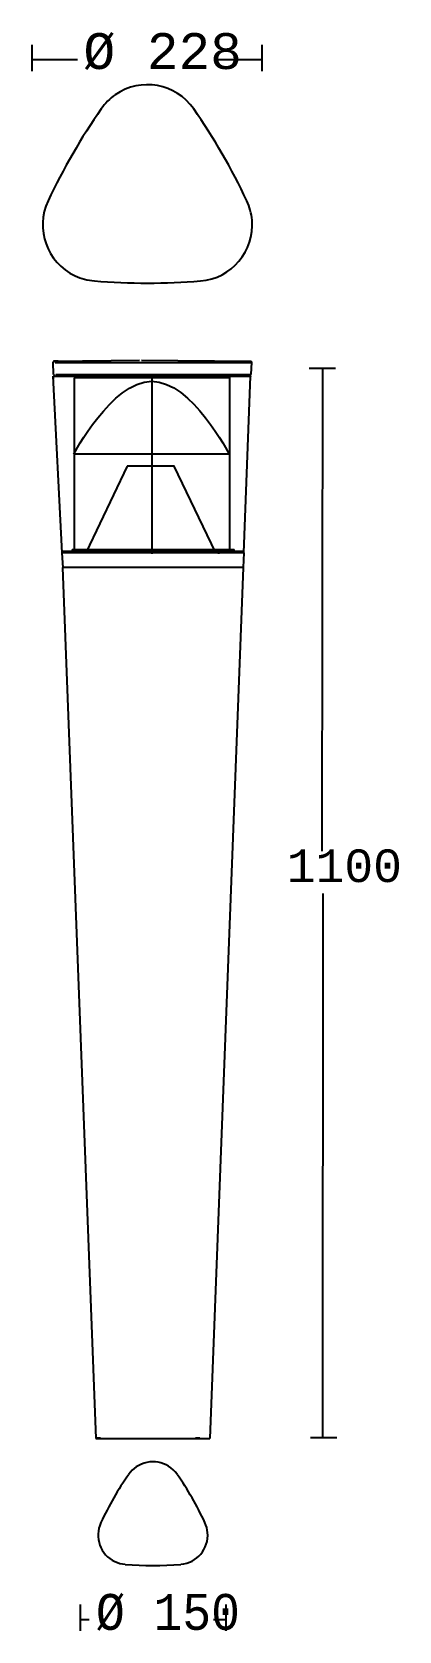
# Model space of a CAD drawing. Extents: x 0 to 79, y 6 to 351.
import ezdxf

# ---------------------------------------------------------------- set-up
doc = ezdxf.new("R2010")
doc.units = 0
doc.layers.add('LIVELLO_1', color=160, linetype='Continuous')
doc.styles.add('STD', font='txt')

# ---------------------------------------------------------------- blocks, each defined once
blk = doc.blocks.new('AI9-BLK1')
at = {"layer": 'LIVELLO_1', "color": 7}
for p, q in [((-37.51, 171.23), (-37.51, 165.52)), ((12.12, 171.23), (12.12, 165.52)), ((-37.51, 168.05), (-27.66, 168.05)), ((2, 168.05), (12.12, 168.05)), ((-32.73, 102.77), (-14.3, 103.01)), ((-32.47, 102.52), (9.96, 102.52)), ((-13.86, 103), (9.77, 102.76)), ((9.83, 99.89), (9.96, 102.55)), ((28.1, 101.24), (22.39, 101.24)), ((25.25, 101.24), (25.15, -3.2)), ((-32.91, 99.57), (-32.91, 98.99)), ((-31.02, 61.35), (-32.91, 99.57)), ((-32.91, 99.55), (9.74, 99.55)), ((-32.65, 99.57), (-32.66, 99.89)), ((9.83, 99.86), (-32.37, 99.86)), ((-11.64, 99.47), (-11.64, 61.16)), ((8.29, 61.35), (9.74, 99.57)), ((9.64, 99.89), (9.63, 99.57)), ((9.74, 99.57), (9.74, 99.45)), ((8.29, 61.33), (-31.02, 61.33)), ((-30.81, 58.12), (-30.99, 61.36)), ((-30.77, 61.67), (-30.79, 61.35)), ((8.07, 61.65), (-30.78, 61.65)), ((-28.8, 62.06), (6.17, 62.06)), ((-28.79, 61.81), (-28.79, 62.08)), ((-28.79, 61.81), (-28.34, 61.81)), ((-28.42, 62.08), (-28.34, 61.8)), ((-28.34, 61.8), (-25.24, 61.8)), ((-28.13, 62.08), (-28.12, 61.8)), ((-25.78, 61.8), (-25.66, 61.35)), ((-25.23, 61.81), (-25.35, 61.35)), ((-25.23, 61.81), (6.16, 61.81)), ((2.61, 61.81), (2.73, 61.35)), ((2.68, 61.33), (3.04, 61.33)), ((3.16, 61.81), (3.03, 61.35)), ((5.52, 62.09), (5.44, 61.76)), ((5.8, 62.08), (5.72, 61.81)), ((6.16, 61.81), (6.17, 62.08)), ((8.08, 61.35), (8.07, 61.67)), ((8.29, 61.35), (8.13, 58.17)), ((-23.66, -130.18), (-30.87, 58.18)), ((8.13, 58.15), (-30.87, 58.15)), ((8.1, 58.18), (0.91, -130.18)), ((25.33, -12.32), (25.25, -130.2)), ((-22.72, -130.15), (-23.71, -130.15)), ((-23.71, -130.18), (0.95, -130.18)), ((-1.21, -130.15), (-2.2, -130.15)), ((28.36, -130.04), (22.65, -130.04)), ((-27.08, -166.13), (-27.08, -171.83)), ((-27.08, -169.31), (-25.14, -169.31)), ((1.72, -169.31), (4.37, -169.31)), ((4.37, -166.13), (4.37, -171.83))]:
    blk.add_line(p, q, dxfattribs=at)
for points in [[(-32.85, 99.89), (-32.95, 102.55), (-32.95, 102.58)], [(9.96, 102.55), (9.96, 102.58), (9.77, 102.76)]]:
    blk.add_lwpolyline(points, dxfattribs=at)
for points in [[(-28.42, 99.2), (-28.42, 61.69), (5.23, 61.69), (5.23, 99.2)], [(-16.95, 80.1), (-25.84, 61.51), (2.13, 61.51), (-6.77, 80.1)]]:
    blk.add_lwpolyline(points, close=True, dxfattribs=at)
for points, knots in [([(-2.56, 157.35), (-6.4, 162.87), (-13.99, 164.24), (-19.51, 160.4), (-20.69, 159.57), (-21.73, 158.54), (-22.56, 157.35)], [0, 0, 0, 0, 1, 1, 1, 2, 2, 2, 2]), ([(-34.03, 137.47), (-36.9, 131.39), (-34.29, 124.14), (-28.21, 121.27), (-26.89, 120.65), (-25.48, 120.28), (-24.04, 120.15)], [0, 0, 0, 0, 1, 1, 1, 2, 2, 2, 2]), ([(-1.08, 120.15), (5.62, 120.71), (10.59, 126.6), (10.03, 133.3), (9.91, 134.74), (9.53, 136.16), (8.91, 137.47)], [0, 0, 0, 0, 1, 1, 1, 2, 2, 2, 2]), ([(-32.65, 102.76), (-32.56, 102.77), (-32.45, 102.77), (-32.37, 102.77), (-32.28, 102.77), (-32.21, 102.77), (-32.07, 102.78), (-31.95, 102.78), (-31.77, 102.78), (-31.82, 102.78), (-31.83, 102.78), (-31.86, 102.78), (-31.89, 102.78), (-31.99, 102.78), (-32.07, 102.78), (-32.15, 102.78), (-32.25, 102.77), (-32.35, 102.77), (-32.45, 102.77), (-32.54, 102.77), (-32.63, 102.77), (-32.73, 102.77)], [0, 0, 0, 0, 1, 1, 1, 2, 2, 2, 3, 3, 3, 4, 4, 4, 5, 5, 5, 6, 6, 6, 7, 7, 7, 7]), ([(-32.27, 99.57), (-32.27, 99.57), (-32.29, 99.57), (-32.29, 99.57), (-32.34, 99.57), (-32.2, 99.57), (-32.09, 99.57), (-32.09, 99.57), (-31.79, 99.57), (-31.79, 99.57), (-31.79, 99.57), (-31.48, 99.57), (-31.48, 99.57), (-31.48, 99.57), (-30.64, 99.57), (-30.64, 99.57), (-30.64, 99.57), (-30.11, 99.57), (-30.11, 99.57), (-30.11, 99.57), (-29.53, 99.57), (-29.53, 99.57), (-29.53, 99.57), (-28.83, 99.57), (-28.83, 99.57), (-28.83, 99.57), (-28.08, 99.57), (-28.08, 99.57), (-28.08, 99.57), (-27.34, 99.57), (-27.34, 99.57)], [0, 0, 0, 0, 1, 1, 1, 2, 2, 2, 3, 3, 3, 4, 4, 4, 5, 5, 5, 6, 6, 6, 7, 7, 7, 8, 8, 8, 9, 9, 9, 10, 10, 10, 10]), ([(-28.49, 82.68), (-28.49, 82.68), (5.1, 82.68), (5.1, 82.68), (5.1, 82.68), (-2.97, 98.47), (-11.64, 98.44), (-20.31, 98.41), (-28.49, 82.68), (-28.49, 82.68)], [0, 0, 0, 0, 1, 1, 1, 2, 2, 2, 3, 3, 3, 3]), ([(-6.17, -137.93), (-8.17, -135.08), (-12.12, -134.38), (-15, -136.36), (-15.62, -136.78), (-16.15, -137.31), (-16.59, -137.93)], [0, 0, 0, 0, 1, 1, 1, 2, 2, 2, 2]), ([(-22.61, -148.39), (-24.1, -151.56), (-22.74, -155.34), (-19.58, -156.83), (-18.9, -157.15), (-18.16, -157.35), (-17.41, -157.41)], [0, 0, 0, 0, 1, 1, 1, 2, 2, 2, 2]), ([(-5.34, -157.41), (-1.86, -157.11), (0.73, -154.05), (0.43, -150.56), (0.37, -149.81), (0.17, -149.07), (-0.15, -148.39)], [0, 0, 0, 0, 1, 1, 1, 2, 2, 2, 2])]:
    blk.add_open_spline(points, degree=3, knots=knots, dxfattribs=at)
for points in [[(-22.56, 157.35), (-26.93, 151.06), (-30.77, 144.41), (-34.04, 137.47)], [(8.91, 137.48), (5.65, 144.41), (1.81, 151.06), (-2.56, 157.36)], [(-24.04, 120.15), (-16.4, 119.52), (-8.72, 119.52), (-1.08, 120.15)], [(-32.7, 102.77), (-32.83, 102.76), (-32.94, 102.66), (-32.95, 102.52)], [(-27.05, 62.09), (-27.08, 61.98), (-27.12, 61.86), (-27.14, 61.75)], [(4.52, 61.76), (4.49, 61.87), (4.46, 61.98), (4.42, 62.09)], [(-16.62, -137.97), (-18.91, -141.25), (-20.9, -144.73), (-22.61, -148.35)], [(-0.15, -148.35), (-1.85, -144.73), (-3.85, -141.25), (-6.13, -137.97)], [(-17.38, -157.45), (-13.38, -157.73), (-9.37, -157.73), (-5.38, -157.45)]]:
    blk.add_open_spline(points, degree=3, dxfattribs=at)
at = {"layer": 'LIVELLO_1', "color": 7, "attachment_point": 1, "style": 'STD'}
for s, insert, char_height in [('\\fCourier|b0|i0;\\H7.7613;\\W0.88;\\C7;Ø 228', (-26.39, 173.74), 7.7613), ('\\fCourier|b0|i0;\\H7.0558;\\W0.88;\\C7;1100', (17.54, -2.8), 7.0558), ('\\fCourier|b0|i0;\\H7.7613;\\W0.80;\\C7;Ø 150', (-23.69, -163.82), 7.7613)]:
    blk.add_mtext(s, dxfattribs=dict(at, insert=insert, char_height=char_height))

msp = doc.modelspace()

# ---------------------------------------------------------------- block references
at = {"layer": 'LIVELLO_1', "color": 7}
msp.add_blockref('AI9-BLK1', (37.564374, 177.443088), dxfattribs=at)

doc.saveas('drawing.dxf')
